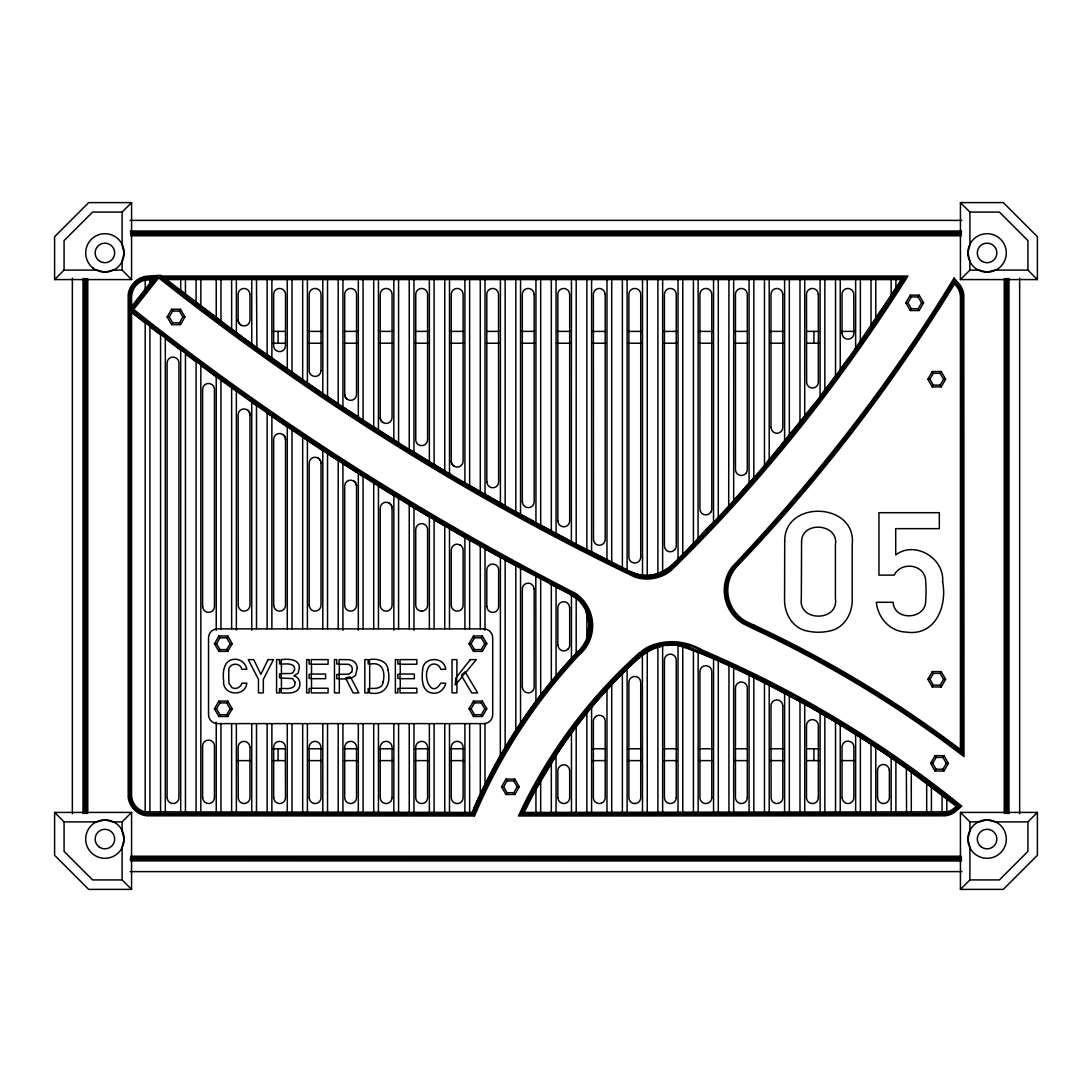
<?xml version="1.0" encoding="UTF-8"?>
<svg xmlns="http://www.w3.org/2000/svg" width="1092" height="1092" viewBox="0 0 1092 1092"><rect width="100%" height="100%" fill="white"/><g stroke="black" fill="none" stroke-linecap="round" stroke-linejoin="round"><path stroke-width="1.5" d="M481.012 792.71L486.459 781.599A557.48 557.48 0 0 1 500.341 755.773L500.409 557.33L485.025 548.812L485.025 630.193M627.108 279.579L627.108 569.792L571.375 541.577L571.457 279.579M626.549 569.519C664.823 592.765 689.339 542.929 713.513 522.385L713.554 279.579M906.551 812.421L906.374 768.468C871.948 743.898 836.076 721.362 799.03 700.982C759.445 680.33 719.669 658.353 677.013 645.126C651.187 642.028 633.333 662.366 617.13 679.156C600.272 696.382 584.67 714.837 570.502 734.343A491.673 491.673 0 0 0 559.172 750.627L535.176 790.608A516.98 516.98 0 0 0 525.73 808.995L524.078 812.421L947.269 811.82M1008.967 813.649L1008.981 278.501M586.718 638.424L589.066 624.501L585.817 610.756M480.289 723.614L480.289 794.212L472.044 812.421L144.731 811.82M474.897 808.817L472.822 813.608L146.86 813.444A18.946 18.946 0 0 1 130.535 797.133L130.535 294.867A18.946 18.946 0 0 1 146.86 278.556L155.542 277.982L130.385 309.8C267.09 418.536 414.66 513.609 570.27 592.97A36.691 36.691 0 0 1 579.988 651.105L579.306 651.828M522.74 807.015L518.427 815.97L945.454 815.806A21.321 21.321 0 0 0 955.65 811.574L961.834 806.155L952.347 798.593M121.594 262.558L124.16 252.935L121.594 243.311M121.594 848.689L124.16 839.066L121.594 829.442M970.406 243.311L967.84 252.935L970.406 262.558M970.406 829.442L967.84 839.066L970.406 848.689M500.341 755.773C522.181 717.594 548.675 682.077 579.115 650.327A35.517 35.517 0 0 0 569.696 594.007L520.543 568.263L520.543 723.204M167.158 316.967L171.608 309.268L180.48 309.268L184.93 316.967L180.48 324.652L171.608 324.652L167.158 316.967L169.233 316.967L172.645 311.07L179.443 311.07L180.48 309.268M171.608 324.652L172.645 322.863L169.233 316.967M172.645 322.863L179.443 322.863L182.855 316.967L179.443 311.07M214.455 643.693L218.891 635.994L227.778 635.994L232.214 643.693L227.778 651.378L218.891 651.378L214.455 643.693L216.53 643.693L219.929 637.796L218.891 635.994M218.891 651.378L219.929 649.59L216.53 643.693M227.778 651.378L226.74 649.59L230.139 643.693L226.74 637.796L227.778 635.994M214.455 708.817L218.891 701.119L227.778 701.119L232.214 708.817L227.778 716.502L218.891 716.502L214.455 708.817L216.53 708.817L219.929 702.92L218.891 701.119M218.891 716.502L219.929 714.714L216.53 708.817M227.778 716.502L226.74 714.714L230.139 708.817L226.74 702.92L227.778 701.119M469.028 643.693L473.478 635.994L482.35 635.994L486.8 643.693L482.35 651.378L473.478 651.378L469.028 643.693L471.102 643.693L474.515 637.796L481.313 637.796L482.35 635.994M473.478 651.378L474.515 649.59L481.313 649.59L482.35 651.378M481.313 649.59L484.725 643.693L486.8 643.693M469.028 708.817L473.478 701.119L482.35 701.119L486.8 708.817L482.35 716.502L473.478 716.502L469.028 708.817L471.102 708.817L474.515 714.714L481.313 714.714L482.35 716.502M471.102 708.817L474.515 702.92L481.313 702.92L482.35 701.119M473.478 716.502L474.515 714.714M481.313 714.714L484.725 708.817L486.8 708.817M501.528 786.8L505.965 779.101L514.851 779.101L519.287 786.8L514.851 794.485L505.965 794.485L501.528 786.8L503.603 786.8L507.002 780.903L505.965 779.101M505.965 794.485L507.002 792.696L503.603 786.8M507.002 780.903L513.813 780.903L514.851 779.101M507.002 792.696L513.813 792.696L517.212 786.8L519.287 786.8M905.841 302.839L910.291 295.154L919.164 295.154L923.614 302.839L919.164 310.538L910.291 310.538L905.841 302.839L907.916 302.839L911.329 296.942L918.126 296.942L919.164 295.154M910.291 310.538L911.329 308.736L918.126 308.736L919.164 310.538M918.126 308.736L921.539 302.839L918.126 296.942M927.872 379.224L932.309 371.526L941.195 371.526L945.631 379.224L941.195 386.909L932.309 386.909L927.872 379.224L929.947 379.224L933.346 385.121L940.157 385.121L941.195 386.909M929.947 379.224L933.346 373.327L940.157 373.327L941.195 371.526M932.309 386.909L933.346 385.121M940.157 385.121L943.556 379.224L940.157 373.327M927.872 679.292L932.309 671.594L941.195 671.594L945.631 679.292L941.195 686.977L932.309 686.977L927.872 679.292L929.947 679.292L933.346 673.395L940.157 673.395L941.195 671.594M932.309 686.977L933.346 685.175L940.157 685.175L941.195 686.977M940.157 685.175L943.556 679.292L940.157 673.395M930.643 763.349L935.08 755.664L943.966 755.664L948.402 763.349L943.966 771.048L935.08 771.048L930.643 763.349L932.718 763.349L936.117 757.452L942.928 757.452L946.327 763.349L942.928 769.246L943.966 771.048M935.08 771.048L936.117 769.246L942.928 769.246M942.928 757.452L943.966 755.664M322.795 279.579L322.795 393.639L244.39 338.629L166.571 279.579L901.487 279.579L854.913 349.112M891.168 279.579L891.168 295.659L901.487 279.579M871.976 324.488L886.363 303.016M713.513 522.385C764.823 467.649 812.352 409.363 855.637 348.075L855.637 279.579M848.279 358.422L840.253 369.492L840.253 279.579M820.119 279.579L820.119 396.451L835.517 375.948L835.517 279.579M764.468 279.579L764.468 465.41L814.891 403.262M567.976 649.194L568.768 648.198A5.856 5.856 0 0 0 569.683 645.044L569.683 607.657M733.674 279.579L733.674 500.464L753.808 477.764L753.808 279.579M728.705 505.951L728.937 279.579M705.978 530.357L713.677 522.222M580.166 652.647L584.083 648.116A37.892 37.892 0 0 0 575.115 594.471C418.659 514.195 269.628 419.219 132.036 309.609L158.122 276.631L146.697 277.382A20.134 20.134 0 0 0 129.361 294.717L129.361 797.283A20.134 20.134 0 0 0 146.697 814.618L473.587 814.796L475.975 809.295A546.055 546.055 0 0 1 579.975 652.47M581.026 653.466L585.039 648.812A39.08 39.08 0 0 0 575.798 593.502C419.71 513.404 271.007 418.714 133.702 309.405L158.64 277.887C305.924 394.362 465.438 495.795 634.752 577.067A39.08 39.08 0 0 0 670.365 571.198C761.138 482.964 840.458 383.074 907.943 276.03L160.114 276.03L160.701 275.266L146.546 276.194A21.321 21.321 0 0 0 128.187 294.553L128.187 797.447A21.321 21.321 0 0 0 146.546 815.806L474.365 815.97M698.061 538.643L698.157 279.579M631.353 571.853A35.517 35.517 0 0 0 671.908 565.178L693.42 543.434L693.42 279.579M54.6 279.579L131.572 279.579L131.572 202.607L88.684 202.607L54.6 236.705L54.6 279.579L64.073 270.106L96.328 270.106M64.073 270.106L64.073 240.622L92.615 212.08L122.099 212.08L131.572 202.607M113.513 821.894L122.099 821.894L131.572 812.421L131.572 889.393L88.684 889.393L54.6 855.295L54.6 812.421L131.572 812.421M960.428 279.579L1037.4 279.579L1037.4 236.705L1003.316 202.607L960.428 202.607L960.428 279.579L969.901 270.106L978.487 270.106M960.428 889.393L969.901 879.92L999.385 879.92L1027.927 851.378L1027.927 821.894L1037.4 812.421L1037.4 855.295L1003.316 889.393L960.428 889.393L960.428 812.421L1037.4 812.421M639.284 653.084L643.652 649.576A39.08 39.08 0 0 1 656.224 643.857C672.044 639.407 688.602 641.973 702.825 650.327A1087.919 1087.919 0 0 1 952.347 798.58M640.076 653.971L644.335 650.559A37.892 37.892 0 0 1 656.524 645.017C672.085 640.608 688.37 643.174 702.361 651.419M640.854 654.859L641.605 654.19A36.637 36.637 0 0 1 661.042 645.345L666.461 644.471A36.609 36.609 0 0 1 687.482 646.505L701.897 652.511M114.551 269.601L104.928 272.181L95.304 269.601M996.696 269.601L987.072 272.181L977.449 269.601A19.247 19.247 0 0 1 977.449 236.268A19.247 19.247 0 0 1 1006.319 252.935A19.247 19.247 0 0 1 977.449 269.601M95.304 822.399A19.247 19.247 0 0 1 124.16 839.066A19.247 19.247 0 0 1 95.304 855.732A19.247 19.247 0 0 1 95.304 822.399L104.928 819.819L114.551 822.399M977.449 822.399A19.247 19.247 0 0 1 1006.319 839.066A19.247 19.247 0 0 1 977.449 855.732A19.247 19.247 0 0 1 977.449 822.399L987.072 819.819L996.696 822.399M144.731 280.18L152.962 279.334L131.572 306.388L131.572 297.338A17.759 17.759 0 0 1 147.011 279.729M960.428 202.607L969.901 212.08L999.385 212.08L1027.927 240.622L1027.927 270.106L1037.4 279.579M130.125 220.379L961.875 220.379M130.317 231.04L961.533 231.026M130.467 232.214L961.533 232.214M130.549 233.401L961.451 233.401M130.59 234.589L961.41 234.589M130.631 235.763L961.369 235.763M113.513 270.106L122.099 270.106L131.572 279.579M995.672 270.106L1027.927 270.106M921.539 302.839L923.614 302.839M182.855 316.967L184.93 316.967M273.027 331.381L284.903 331.381M308.722 331.381L322.317 331.381M344.43 331.381L358.04 331.381M380.152 331.381L392.069 331.381M415.875 331.381L427.777 331.381M449.89 331.381L463.499 331.381M487.319 331.381L499.221 331.381M521.334 331.381L534.943 331.381M557.057 331.381L570.666 331.381M591.96 331.422L605.582 331.422M627.736 331.422L642.11 331.381M663.513 331.408L677.136 331.408M699.276 331.408L712.912 331.408M733.961 331.381L747.57 331.381M769.683 331.381L783.278 331.381M806.606 331.395L818.973 331.381M840.676 331.381L854.504 331.381M273.027 343.229L285.271 343.229M308.722 343.229L322.317 343.229M344.43 343.229L358.04 343.229M378.992 343.229L392.629 343.229M414.783 343.229L428.419 343.229M449.89 343.229L464.196 343.229M486.35 343.229L499.986 343.229M521.334 343.229L534.943 343.229M557.057 343.229L570.666 343.229M592.014 343.229L605.65 343.229M627.804 343.229L642.11 343.229M663.581 343.229L677.217 343.229M699.371 343.229L713.008 343.229M733.961 343.229L747.57 343.229M769.683 343.229L783.278 343.229M806.729 343.229L818.973 343.229M943.556 379.224L945.631 379.224M219.929 637.796L226.74 637.796M230.139 643.693L232.214 643.693M219.929 649.59L226.74 649.59M943.556 679.292L945.631 679.292M219.929 702.92L226.74 702.92M230.139 708.817L232.214 708.817M219.929 714.714L226.74 714.714M273.027 748.771L285.271 748.771M308.722 748.771L322.317 748.771M344.43 748.771L358.04 748.771M378.992 748.771L392.629 748.771M414.783 748.771L428.419 748.771M449.89 748.771L464.196 748.771M592.014 748.771L605.65 748.771M627.804 748.771L642.11 748.771M663.581 748.771L677.217 748.771M699.371 748.771L713.008 748.771M733.961 748.771L747.57 748.771M769.683 748.771L783.278 748.771M806.729 748.771L818.973 748.771M237.496 760.619L251.337 760.619M273.027 760.619L285.408 760.619M308.722 760.619L322.317 760.619M344.43 760.619L358.04 760.619M379.101 760.619L392.724 760.619M414.864 760.619L428.487 760.619M449.89 760.619L464.264 760.619M592.014 760.619L605.65 760.619M627.791 760.619L642.11 760.619M663.554 760.619L677.19 760.619M699.33 760.619L712.953 760.619M733.961 760.619L747.57 760.619M769.683 760.619L783.278 760.619M806.647 760.619L818.973 760.619M840.703 760.619L854.504 760.619M946.327 763.349L948.402 763.349M54.6 812.421L64.073 821.894L96.328 821.894M960.428 812.421L969.901 821.894L978.487 821.894M995.672 821.894L1027.927 821.894M130.631 856.237L961.369 856.237M130.59 857.411L961.41 857.411M130.549 858.599L961.451 858.599M130.112 859.704L961.52 859.786M130.808 860.878L961.492 860.96M130.125 871.621L961.875 871.621M131.572 889.393L122.099 879.92L92.615 879.92L64.073 851.378L64.073 821.894M701.16 653.48L687.073 647.624A35.517 35.517 0 0 0 666.652 645.645M754.272 625.266L748.484 622.604A35.517 35.517 0 0 1 737.646 565.779C819.669 479.907 892.464 385.23 954.544 284.002L956.769 286.527A17.759 17.759 0 0 1 960.428 297.338L960.428 749.453L949.194 741.031A1127.531 1127.531 0 0 0 754.285 625.225M549.726 583.715L569.696 594.007L577.477 599.372M571.566 541.687L516.98 512.394L463.54 482.05M571.375 541.577L556.06 533.538L556.06 279.579M521.935 569.014C410.155 509.036 302.743 440.936 200.832 365.383L200.832 812.421M515.806 279.579L515.806 511.738L535.94 522.74L535.94 279.579M485.025 279.579L485.025 494.43L505.146 505.814L505.146 279.579M449.495 628.91L449.495 528.651L469.628 540.171L469.628 628.883M409.241 628.883L409.241 504.9L429.361 516.898L429.361 628.992M450.081 474.133L397.625 442.233L342.929 407.07L342.929 279.579M409.241 279.579L409.241 449.44L429.361 461.725L429.361 279.579M373.71 279.579L373.71 427.095L398.58 442.82L398.58 279.579M342.929 630.357L342.929 463.609L363.063 476.44L363.063 628.883M358.654 417.39L307.207 383.046M302.661 628.883L302.661 437.169L322.795 450.532L322.795 628.924M267.144 628.883L267.144 412.953L287.278 426.781L287.278 628.937M267.144 279.579L267.144 355.037L287.278 369.246L287.278 279.579M906.606 768.632L956.292 806.292L953.48 808.749A17.759 17.759 0 0 1 942.669 812.421M256.893 347.693L256.483 279.579M231.627 279.579L231.627 329.252L251.747 343.966L251.747 279.579M216.516 376.917L131.572 312.244L131.572 794.662A17.759 17.759 0 0 0 149.331 812.421M196.096 279.579L196.096 302.511L220.966 321.321L220.966 279.579M131.572 312.244L145.181 322.973L145.181 811.902M910.291 295.154L911.329 296.942M907.916 302.839L911.329 308.736M932.309 371.526L933.346 373.327M932.309 671.594L933.346 673.395M929.947 679.292L933.346 685.175M935.08 755.664L936.117 757.452M932.718 763.349L936.117 769.246M481.313 637.796L484.725 643.693M473.478 635.994L474.515 637.796M471.102 643.693L474.515 649.59M481.313 702.92L484.725 708.817M473.478 701.119L474.515 702.92M513.813 780.903L517.212 786.8M513.813 792.696L514.851 794.485M171.608 309.268L172.645 311.07M179.443 322.863L180.48 324.652M642.505 812.421L642.369 655.104A35.517 35.517 0 0 1 661.233 646.519M535.803 576.399L535.94 701.392M1019.641 278.173L1019.641 813.827M1007.793 278.487L1007.793 813.513M1006.619 278.528L1006.619 813.472M1005.432 278.569L1005.432 813.431M1004.244 278.596L1004.244 813.404M969.901 212.08L969.901 244.335M969.901 261.534L969.901 270.106M969.901 821.894L969.901 830.466M969.901 847.665L969.901 879.92M946.819 798.771L946.819 811.902M942.082 795.058L942.082 812.421M931.421 786.895L931.421 812.421M926.685 783.319L926.685 812.421M911.288 772.003L911.288 812.421M895.904 279.579L895.904 288.329M895.904 761.097L895.904 812.421M891.168 757.807L891.168 812.421M889.393 770.447L889.393 797.679A5.869 5.869 0 0 1 883.524 803.535A5.869 5.869 0 0 1 877.654 797.679M877.545 797.679L877.545 770.365A5.869 5.869 0 0 1 883.414 764.509A5.869 5.869 0 0 1 889.27 770.365M875.77 279.579L875.77 318.905M875.77 747.406L875.77 812.421M871.034 279.579L871.034 325.894M871.034 744.294L871.034 812.421M860.373 279.579L860.373 341.332M860.373 737.387L860.373 812.421M855.637 734.384L855.637 812.421M842.028 333.47L842.028 294.321A5.856 5.856 0 0 1 847.883 288.465A5.856 5.856 0 0 1 853.753 294.321L853.862 333.306A5.856 5.856 0 0 1 848.006 339.162A5.856 5.856 0 0 1 842.137 333.306M842.028 797.679L842.028 746.914A5.856 5.856 0 0 1 851.023 741.973A5.869 5.869 0 0 1 853.862 746.996L853.862 797.679A5.869 5.869 0 0 1 848.006 803.535A5.869 5.869 0 0 1 842.137 797.679M840.253 724.842L840.253 812.421M835.517 721.976L835.517 812.421M824.856 279.579L824.856 390.199M824.856 715.642L824.856 812.421M820.119 712.885L820.119 812.421M818.345 294.321L818.345 382.132A5.856 5.856 0 0 1 812.475 387.988A5.856 5.856 0 0 1 806.619 382.132L806.497 294.321A5.856 5.856 0 0 1 812.366 288.465A5.856 5.856 0 0 1 818.222 294.321M813.909 331.381L813.909 343.229M813.909 748.771L813.909 760.619M804.722 279.579L804.722 416.298M804.722 704.149L804.722 812.421M799.986 279.579L799.986 422.29M799.986 701.514L799.986 812.421M789.339 279.579L789.339 435.544M789.339 695.727L789.339 812.421M784.602 279.579L784.602 441.345M784.602 693.202L784.602 812.421M782.814 294.321L782.814 427.395A5.856 5.856 0 0 1 776.958 433.251A5.856 5.856 0 0 1 771.102 427.395M782.814 705.841L782.814 797.679A5.869 5.869 0 0 1 776.958 803.535A5.869 5.869 0 0 1 771.088 797.679L770.979 705.773A5.869 5.869 0 0 1 776.835 699.917A5.869 5.869 0 0 1 782.705 705.773M770.979 427.545L770.979 294.321A5.856 5.856 0 0 1 776.835 288.465A5.856 5.856 0 0 1 782.705 294.321M769.205 279.579L769.205 459.828M769.205 685.216L769.205 812.421M764.468 682.814L764.468 812.421M753.808 677.531L753.808 812.421M749.071 279.579L749.071 483.183M749.071 675.225L749.071 812.421M733.674 667.935L733.674 812.421M728.937 665.751L728.937 812.421M718.29 279.579L718.29 517.253M718.29 660.933L718.29 812.421M713.554 658.845L713.554 812.421M698.157 652.224L698.157 812.421M693.42 650.231L693.42 812.421M682.759 279.579L682.759 554.313M682.759 646.205L682.759 812.421M678.023 279.579L678.023 559.063M678.023 645.304L678.023 812.421M662.639 279.579L662.639 571.703M662.639 646.327L662.639 812.421M657.903 279.579L657.903 573.628M657.903 647.16L657.903 812.421M647.242 279.579L647.242 575.375M647.242 651.569L647.242 812.421M642.505 279.579L642.505 575.088M627.108 669.246L627.108 812.421M622.372 279.579L622.372 567.444M622.372 673.873L622.372 812.421M611.711 279.579L611.711 562.162M611.711 684.78L611.711 812.421M606.975 279.579L606.975 559.787L591.591 551.992L591.591 279.579M606.975 689.844L606.975 812.421M605.2 294.321L605.2 539.407A5.856 5.856 0 0 1 599.344 545.263A5.856 5.856 0 0 1 593.488 539.407L593.365 294.321A5.856 5.856 0 0 1 599.221 288.465A5.856 5.856 0 0 1 605.091 294.321M591.591 707.343L591.591 812.421M586.854 279.579L586.854 549.576M586.854 613.458L586.854 637.974M586.854 713.062L586.854 812.421M576.194 279.579L576.194 544.075M576.194 598.361L576.194 653.412M576.194 726.671L576.194 812.421M571.457 595.044L571.457 658.503M571.457 733.032L571.457 812.421M569.683 294.321L569.683 520.966A5.869 5.869 0 0 1 563.827 526.822A5.869 5.869 0 0 1 557.957 520.952M557.835 520.898L557.835 294.321A5.856 5.856 0 0 1 563.704 288.465A5.856 5.856 0 0 1 569.56 294.321M557.835 645.181L557.835 607.589A5.856 5.856 0 0 1 563.704 601.733A5.856 5.856 0 0 1 569.56 607.589M557.835 797.679L557.835 770.816A5.856 5.856 0 0 1 558.722 767.744L558.831 767.553A5.856 5.856 0 0 1 569.683 770.624L569.683 797.679A5.856 5.856 0 0 1 563.827 803.535A5.856 5.856 0 0 1 557.957 797.679M556.06 586.991L556.06 675.989M556.06 755.364L556.06 812.421M551.323 279.579L551.323 531.012L540.677 525.307L540.677 279.579M551.323 584.534L551.323 681.695M551.323 762.803L551.323 812.421M540.677 578.951L540.677 695.126M540.677 780.684L540.677 812.421M535.94 789.216L535.94 812.421M534.165 294.321L534.165 501.788A5.856 5.856 0 0 1 528.296 507.643A5.856 5.856 0 0 1 522.44 501.788M534.165 589.107L534.165 687.045A5.856 5.856 0 0 1 528.296 692.901A5.856 5.856 0 0 1 522.44 687.045M522.317 501.719L522.317 294.321A5.856 5.856 0 0 1 528.173 288.465A5.856 5.856 0 0 1 534.043 294.321M522.317 687.196L522.317 589.038A5.869 5.869 0 0 1 528.187 583.183A5.869 5.869 0 0 1 534.043 589.052M520.543 279.579L520.543 514.346M515.806 730.384L515.806 565.697L505.146 559.923L505.146 747.57M500.409 279.579L500.409 503.153M486.8 481.818L486.8 294.321A5.856 5.856 0 0 1 492.656 288.465A5.856 5.856 0 0 1 498.512 294.321L498.635 481.886A5.869 5.869 0 0 1 492.779 487.755A5.869 5.869 0 0 1 486.909 481.886M486.8 606.497L486.8 569.888A5.856 5.856 0 0 1 495.468 564.741A5.869 5.869 0 0 1 498.635 569.956L498.635 606.538A5.856 5.856 0 0 1 492.779 612.394A5.856 5.856 0 0 1 486.909 606.538M485.025 723.45L485.025 784.493M480.289 279.579L480.289 491.728L469.628 485.571L469.628 279.579M480.289 546.177L480.289 628.883M469.628 723.614L469.628 812.421M464.892 279.579L464.892 482.828L449.495 473.792L449.495 279.579M464.892 537.482L464.892 629.128M464.892 724.173L464.892 812.421M451.269 461.179L451.269 294.321A5.856 5.856 0 0 1 457.138 288.465A5.869 5.869 0 0 1 463.117 294.321L463.117 461.247A5.869 5.869 0 0 1 454.135 466.216A5.856 5.856 0 0 1 451.269 461.179A5.869 5.869 0 0 0 454.258 466.284M449.495 724.064L449.495 812.421M444.758 279.579L444.758 470.966L434.097 464.591L434.097 279.579M444.758 628.883L444.758 525.907L434.097 519.683L434.097 628.883M444.758 723.614L444.758 812.421M434.097 723.614L434.097 812.421M429.361 724.105L429.361 812.421M413.977 279.579L413.977 452.347M413.977 507.753L413.977 630.302M413.977 723.914L413.977 812.421M409.241 723.614L409.241 812.421M398.58 498.457L398.58 628.883M398.58 723.614L398.58 812.421M393.843 279.579L393.843 439.844M393.843 630.139L393.843 495.563L378.446 486.077L378.446 628.856M393.843 723.832L393.843 812.421M392.069 508.162L392.069 605.268A5.869 5.869 0 0 1 386.09 611.124A5.856 5.856 0 0 1 380.221 605.268L380.221 508.094A5.856 5.856 0 0 1 389.271 503.166A5.869 5.869 0 0 1 392.069 508.162A5.856 5.856 0 0 0 389.271 503.166M380.221 417.499L380.221 294.321A5.856 5.856 0 0 1 386.09 288.465A5.869 5.869 0 0 1 392.069 294.321L392.069 417.581A5.856 5.856 0 0 1 382.937 422.44A5.856 5.856 0 0 1 380.221 417.499A5.869 5.869 0 0 0 383.06 422.522M378.446 279.579L378.446 430.112M378.446 724.037L378.446 812.421M373.71 483.128L373.71 628.883M373.71 723.614L373.71 812.421M363.063 279.579L363.063 420.229M363.063 723.614L363.063 812.421M358.326 279.579L358.326 417.171M358.326 473.45L358.326 630.166M358.326 723.846L358.326 812.421M356.538 486.063L356.538 605.268A5.856 5.856 0 0 1 350.559 611.124A5.869 5.869 0 0 1 344.703 605.255L344.703 485.995A5.856 5.856 0 0 1 353.835 481.122A5.856 5.856 0 0 1 356.538 486.063A5.869 5.869 0 0 0 353.712 481.053M344.703 394.444L344.703 294.321A5.856 5.856 0 0 1 350.559 288.465A5.869 5.869 0 0 1 356.552 294.321L356.538 394.526A5.869 5.869 0 0 1 347.324 399.331A5.856 5.856 0 0 1 344.703 394.444A5.869 5.869 0 0 0 347.447 399.413M342.929 723.941L342.929 812.421M338.192 279.579L338.192 403.931L327.532 396.819L327.532 279.579M338.192 628.883L338.192 460.551L327.532 453.63L327.532 628.883M338.192 723.614L338.192 812.421M327.532 723.614L327.532 812.421M322.795 724.078L322.795 812.421M309.186 605.268L309.186 463.063A5.856 5.856 0 0 1 318.373 458.244A5.856 5.856 0 0 1 321.021 463.144L321.021 605.268A5.869 5.869 0 0 1 315.151 611.124A5.869 5.869 0 0 1 309.295 605.255M309.186 797.679L309.186 747.242A5.856 5.856 0 0 1 315.042 741.372A5.856 5.856 0 0 1 320.898 747.228L321.021 797.679A5.869 5.869 0 0 1 315.151 803.535A5.869 5.869 0 0 1 309.295 797.679M307.398 279.579L307.398 383.183M307.398 440.349L307.398 628.937M307.398 724.078L307.398 812.421M302.661 279.579L302.661 379.92L292.014 372.549L292.014 279.579M302.661 723.614L302.661 812.421M292.014 430.002L292.014 628.883M292.014 723.614L292.014 812.421M287.278 724.078L287.278 812.421M273.655 605.268L273.655 439.325A5.856 5.856 0 0 1 282.937 434.561A5.856 5.856 0 0 1 285.503 439.407L285.503 605.268A5.869 5.869 0 0 1 279.634 611.124A5.869 5.869 0 0 1 273.764 605.255M278.091 331.381L278.091 343.229M278.091 748.771L278.091 760.619M273.655 797.679L273.655 747.242A5.856 5.856 0 0 1 279.511 741.372A5.856 5.856 0 0 1 285.381 747.228L285.503 797.679A5.856 5.856 0 0 1 279.634 803.535A5.856 5.856 0 0 1 273.778 797.679M271.881 279.579L271.881 358.408M271.881 416.229L271.881 628.774M271.881 723.996L271.881 812.421M267.144 723.614L267.144 812.421M256.483 628.883L256.483 405.514L251.747 402.184L251.747 630.275M256.483 723.614L256.483 812.421M251.747 723.9L251.747 812.421M249.972 294.321L249.972 320.133A5.869 5.869 0 0 1 240.527 324.774A5.856 5.856 0 0 1 238.138 320.052L238.138 294.321A5.856 5.856 0 0 1 243.994 288.465A5.856 5.856 0 0 1 249.863 294.321M249.972 414.837L249.972 605.268A5.856 5.856 0 0 1 244.117 611.124A5.856 5.856 0 0 1 238.247 605.268L238.138 414.755A5.856 5.856 0 0 1 247.502 410.046A5.856 5.856 0 0 1 249.972 414.837A5.869 5.869 0 0 0 247.379 409.964M249.972 747.242L249.972 797.679A5.869 5.869 0 0 1 244.117 803.535A5.869 5.869 0 0 1 238.247 797.679L238.138 747.242A5.856 5.856 0 0 1 243.994 741.372A5.856 5.856 0 0 1 249.863 747.242M236.363 279.579L236.363 332.732M236.363 391.25L236.363 629.975M236.363 723.75L236.363 812.421M231.627 387.851L231.627 628.883M231.627 723.614L231.627 812.421M220.966 380.152L220.966 628.883M220.966 723.614L220.966 812.421M216.23 279.579L216.23 317.772M216.23 376.713L216.23 630.302M216.23 722.221L216.23 812.421M202.607 606.538L202.607 389.298A5.856 5.856 0 0 1 211.916 384.548A5.869 5.869 0 0 1 214.455 389.38L214.455 606.497A5.856 5.856 0 0 1 208.586 612.366A5.856 5.856 0 0 1 202.73 606.497M202.607 797.679L202.607 745.972A5.856 5.856 0 0 1 209.992 740.308A5.869 5.869 0 0 1 214.455 746L214.455 797.679A5.869 5.869 0 0 1 208.586 803.535A5.869 5.869 0 0 1 202.73 797.679M200.832 279.579L200.832 306.129M196.096 812.421L196.096 361.862L185.449 353.876L185.449 812.421M185.449 279.579L185.449 294.294L180.712 290.622L180.712 279.579M180.712 812.421L180.712 350.314L165.315 338.588L165.315 812.421M167.09 797.679L167.09 362.926A5.856 5.856 0 0 1 176.481 358.244A5.869 5.869 0 0 1 178.938 363.022L178.924 797.679A5.856 5.856 0 0 1 173.068 803.535A5.856 5.856 0 0 1 167.213 797.679M160.579 812.421L160.579 334.944L149.918 326.672L149.918 812.421M149.918 279.538L149.918 283.183M145.181 280.098L145.181 289.175M122.099 212.08L122.099 244.335M122.099 261.534L122.099 270.106M122.099 821.894L122.099 830.466M122.099 847.665L122.099 879.92M87.756 278.596L87.756 813.404M86.568 278.569L86.568 813.431M85.381 278.528L85.381 813.472M84.207 278.487L84.207 813.513M83.019 278.501L83.019 813.622M72.359 278.173L72.359 813.827M457.248 803.535A5.869 5.869 0 0 1 451.269 797.679L451.269 747.242A5.856 5.856 0 0 1 457.248 741.372M457.138 803.535A5.856 5.856 0 0 0 463.117 797.679L463.117 747.242A5.869 5.869 0 0 0 457.138 741.372M568.086 649.071A5.856 5.856 0 0 1 557.957 645.044M460.046 544.949A5.869 5.869 0 0 1 463.117 550.109L463.117 605.268A5.869 5.869 0 0 1 457.138 611.124A5.856 5.856 0 0 1 451.269 605.268L451.269 550.027A5.856 5.856 0 0 1 460.155 545.017M421.608 611.124A5.856 5.856 0 0 0 427.586 605.268L427.586 529.511A5.856 5.856 0 0 0 424.692 524.46A5.869 5.869 0 0 0 415.738 529.443L415.752 605.268A5.869 5.869 0 0 0 421.73 611.124M634.861 803.535A5.869 5.869 0 0 1 628.883 797.679L628.883 682.391A5.856 5.856 0 0 1 630.644 678.2L631.654 677.368A5.856 5.856 0 0 1 640.731 682.268L640.731 797.679A5.856 5.856 0 0 1 634.752 803.535M522.672 806.988A502.265 502.265 0 0 1 639.175 652.948M474.488 816.024A546.082 546.082 0 0 1 580.794 653.248M282.814 434.48A5.869 5.869 0 0 1 285.503 439.407M318.25 458.162A5.869 5.869 0 0 1 321.021 463.144M474.993 808.872A547.242 547.242 0 0 1 579.115 651.651M578.378 650.941A543.611 543.611 0 0 0 486.486 781.613A573.382 573.382 0 0 0 473.819 808.353M639.953 653.835A501.092 501.092 0 0 0 523.737 807.507L520.311 814.796L945.303 814.618A20.134 20.134 0 0 0 954.927 810.633L959.991 806.196L951.61 799.521A1086.731 1086.731 0 0 0 702.415 651.31M640.745 654.722A499.904 499.904 0 0 0 524.597 808.449L522.194 813.608L945.14 813.444A18.946 18.946 0 0 0 954.203 809.691L958.134 806.237A1086.704 1086.704 0 0 0 701.951 652.374M525.662 808.967A498.744 498.744 0 0 1 641.523 655.61M701.201 653.371A1084.37 1084.37 0 0 1 950.381 801.555M240.65 324.856A5.869 5.869 0 0 1 238.138 320.052M357.33 667.84L355.514 675.347L351.201 678.337L358.872 692.901L353.112 692.901L346.055 678.91L339.325 678.91L339.325 692.901L334.466 692.901L334.466 659.582L336.718 659.582L336.718 663.991L339.107 663.991L339.107 659.582L349.112 659.664L352.798 660.797A8.627 8.627 0 0 1 356.729 665.301L357.33 667.84M942.614 581.79C947.433 606.019 935.38 636.472 906.128 632.091C890.116 631.681 877.763 617.69 876.357 602.279L893.106 602.279C894.334 621.485 926.139 619.71 925.702 600.436A121.69 121.69 0 0 0 925.702 581.435C925.579 564.387 901.405 560.687 894.198 575.115L878.951 575.115L878.951 512.694L939.325 512.694L939.325 528.651L895.713 528.651L895.713 554.913C914.741 540.376 944.553 557.971 942.614 581.79M228.678 670.87L228.897 683.223L231.995 687.66C235.804 689.789 240.936 687.428 241.851 683.183L246.819 683.183C245.345 697.556 221.963 695.44 223.669 680.807C222.509 672.972 223.45 660.36 233.592 659.363C239.871 658.394 245.837 663.131 246.819 669.314L241.851 669.314C240.213 661.766 228.337 662.94 228.678 670.87M388.056 670.188C391.427 684.37 384.944 696.095 369.465 692.901L369.465 688.479L368.181 688.479L368.181 692.901L364.824 692.901L364.824 659.609L368.181 659.609L368.181 664.018L369.465 664.018L369.465 659.609C377.027 658.203 387.837 660.878 388.056 670.188M294.936 682.159C296.069 689.803 286.077 688.629 281.422 688.37L281.422 678.023L292.56 678.582L294.936 682.159M422.618 669.901C421.717 678.118 421.362 691.864 432.459 693.133C438.779 694.171 444.649 689.325 445.686 683.183L440.718 683.183C431.558 698.689 422.686 677.531 428.228 667.908A6.252 6.252 0 0 1 434.862 664.059L436.923 664.673A7.139 7.139 0 0 1 440.718 669.314L445.686 669.314C444.376 655.937 422.904 656.551 422.618 669.901M299.454 667.662L298.02 673.286L293.912 675.839C298.73 676.74 300.86 682.268 299.563 686.622C297.188 694.444 287.414 692.983 281.19 692.901L281.19 688.588L279.538 688.588L279.538 692.901L276.576 692.901L276.576 659.609L279.538 659.609L279.538 663.909L281.19 663.909L281.19 659.609C287.619 658.831 299.099 658.572 299.454 667.662M784.711 541.059L784.575 598.566C783.988 612.708 792.082 628.023 806.879 630.944A51.57 51.57 0 0 0 829.784 630.958C844.621 628.05 852.838 612.762 852.197 598.566L852.197 544.894C857.234 502.361 784.534 499.14 784.711 541.059M801.583 540.95L801.337 598.553C797.802 621.976 838.943 621.99 835.407 598.553L835.407 544.894C839.066 523.737 802.716 520.447 801.583 540.95M455.883 678.323L455.241 684.875L456.661 683.142L456.661 677.327L455.883 678.323M383.101 681.94C382.773 688.738 374.665 688.752 369.683 688.26L369.683 664.236C381.913 661.274 385.708 671.211 383.101 681.94M294.512 670.024L292.601 672.945L290.704 673.532L281.422 673.614L281.422 664.127C285.858 663.936 295.796 662.626 294.512 670.024M268.045 659.609L260.879 674.378L253.726 659.609L248.307 659.609L258.463 679.374L258.463 692.901L263.322 692.901L263.322 679.374L273.464 659.609L268.045 659.609M954.053 278.037C890.813 382.132 815.724 478.828 731.886 567.117A39.08 39.08 0 0 0 742.628 623.491L752.77 628.487A1124.746 1124.746 0 0 1 954.681 749.562L963.99 756.606L963.813 294.553A21.321 21.321 0 0 0 959.581 284.357L954.053 278.037M954.217 280.03C891.154 383.647 816.325 479.907 732.841 567.813A37.892 37.892 0 0 0 743.256 622.481L753.275 627.409A1126.262 1126.262 0 0 1 962.789 754.231L962.639 294.717A20.134 20.134 0 0 0 958.653 285.08L954.217 280.03M954.381 282.023C892.15 383.702 819.109 478.774 736.759 564.987A36.691 36.691 0 0 0 747.952 623.655L753.767 626.344A1127.108 1127.108 0 0 1 956.101 747.665L961.615 751.842L961.465 294.867A18.946 18.946 0 0 0 957.711 285.804L954.381 282.023M905.787 277.204C838.629 383.456 759.786 482.596 669.642 570.256A37.892 37.892 0 0 1 635.121 575.934C466.066 494.758 306.77 393.502 159.691 277.204L905.787 277.204M903.644 278.392C837.851 382.582 760.237 479.292 672.713 566.038A36.678 36.678 0 0 1 630.876 572.931C464.96 491.973 307.93 392.902 163.131 278.392L903.644 278.392M470.324 659.609L456.893 676.685L456.893 659.609L452.033 659.609L452.033 692.901L456.893 692.901L456.893 683.223L462.148 676.822L471.717 692.901L477.668 692.901L465.602 672.631L476.317 659.609L470.324 659.609M710.865 512.039L710.087 513.035A5.856 5.856 0 0 1 699.931 509.036L699.931 294.321A5.856 5.856 0 0 1 705.801 288.465A5.869 5.869 0 0 1 711.779 294.321L711.779 508.913A5.856 5.856 0 0 1 710.865 512.039M465.328 672.617L462.175 676.439L461.425 675.156L464.919 671.921L465.328 672.617M594.812 717.362L594.703 717.512A5.856 5.856 0 0 0 593.365 721.225L593.365 797.679A5.869 5.869 0 0 0 599.344 803.535A5.869 5.869 0 0 0 605.214 797.679L605.2 721.089A5.856 5.856 0 0 0 594.812 717.362M675.265 549.099L674.419 550.109A5.856 5.856 0 0 1 664.414 545.973L664.414 294.321A5.856 5.856 0 0 1 670.27 288.465A5.869 5.869 0 0 1 676.248 294.321L676.248 545.85A5.856 5.856 0 0 1 675.265 549.099M351.569 672.167L348.812 674.187L339.325 674.269L339.325 664.223L348.812 664.305L351.569 666.338A6.456 6.456 0 0 1 351.569 672.167M745.863 473.382L745.74 473.518A5.856 5.856 0 0 1 735.462 469.669L735.462 294.321A5.856 5.856 0 0 1 741.318 288.465A5.869 5.869 0 0 1 747.297 294.321L747.297 469.533A5.856 5.856 0 0 1 745.863 473.382M350.873 678.187L346.191 678.678L345.768 677.845L350.163 676.863L350.873 678.187M483.838 628.883L217.417 628.883A8.886 8.886 0 0 0 208.531 637.769L208.531 714.728A8.886 8.886 0 0 0 217.417 723.614L483.838 723.614A8.886 8.886 0 0 0 492.71 714.728L492.71 637.769A8.886 8.886 0 0 0 483.838 628.883M309.118 659.609L306.647 659.609L306.647 692.901L309.118 692.901L309.118 688.479L311.275 688.479L311.275 692.901L328.091 692.901L328.091 688.26L311.507 688.26L311.507 678.678L325.607 678.678L325.607 674.051L311.507 674.051L311.507 664.236L328.091 664.236L328.091 659.609L311.275 659.609L311.275 664.018L309.118 664.018L309.118 659.609M397.857 659.609L395.386 659.609L395.386 692.901L397.857 692.901L397.857 688.479L400.027 688.479L400.027 692.901L416.844 692.901L416.844 688.26L400.245 688.26L400.245 678.678L414.346 678.678L414.346 674.051L400.245 674.051L400.245 664.236L416.844 664.236L416.844 659.609L400.027 659.609L400.027 664.018L397.857 664.018L397.857 659.609M281.19 673.832L279.538 673.832L279.538 677.791L281.19 677.791L281.19 673.832M311.275 674.269L309.118 674.269L309.118 678.46L311.275 678.46L311.275 674.269M400.027 674.269L397.857 674.269L397.857 678.46L400.027 678.46L400.027 674.269M339.107 674.501L336.718 674.501L336.718 678.678L339.107 678.678L339.107 674.501M818.345 797.679L818.345 725.497A5.856 5.856 0 0 0 815.41 720.42A5.869 5.869 0 0 0 806.497 725.429L806.497 797.679A5.869 5.869 0 0 0 812.475 803.535A5.869 5.869 0 0 0 818.345 797.679M747.297 797.679L747.297 687.905A5.869 5.869 0 0 0 743.857 682.568A5.856 5.856 0 0 0 735.462 687.851L735.462 797.679A5.856 5.856 0 0 0 741.318 803.535A5.869 5.869 0 0 0 747.297 797.679M711.779 797.679L711.779 671.594A5.869 5.869 0 0 0 708.148 666.175A5.856 5.856 0 0 0 699.931 671.539L699.931 797.679A5.856 5.856 0 0 0 705.801 803.535A5.869 5.869 0 0 0 711.779 797.679M676.248 797.679L676.248 660.032A5.869 5.869 0 0 0 669.546 654.231A5.856 5.856 0 0 0 664.414 660.046L664.414 797.679A5.856 5.856 0 0 0 670.27 803.535A5.869 5.869 0 0 0 676.248 797.679M640.731 557.166L640.731 294.321A5.869 5.869 0 0 0 634.752 288.465A5.856 5.856 0 0 0 628.883 294.321L628.883 557.111A5.869 5.869 0 0 0 632.295 562.435A5.856 5.856 0 0 0 640.731 557.166M427.586 439.817L427.586 294.321A5.869 5.869 0 0 0 421.608 288.465A5.856 5.856 0 0 0 415.752 294.321L415.752 439.735A5.856 5.856 0 0 0 418.55 444.731A5.869 5.869 0 0 0 427.6 439.817M427.586 797.679L427.586 747.242A5.869 5.869 0 0 0 421.608 741.372A5.856 5.856 0 0 0 415.752 747.242L415.752 797.679A5.856 5.856 0 0 0 421.608 803.535A5.869 5.869 0 0 0 427.6 797.679M392.069 797.679L392.069 747.242A5.869 5.869 0 0 0 386.09 741.372A5.856 5.856 0 0 0 380.221 747.242L380.221 797.679A5.869 5.869 0 0 0 386.199 803.535A5.856 5.856 0 0 0 392.069 797.679M356.538 797.679L356.538 747.242A5.856 5.856 0 0 0 350.682 741.372A5.869 5.869 0 0 0 344.703 747.242L344.703 797.679A5.869 5.869 0 0 0 350.682 803.535A5.856 5.856 0 0 0 356.538 797.679M321.021 370.625L321.021 294.321A5.856 5.856 0 0 0 315.042 288.465A5.856 5.856 0 0 0 309.186 294.321L309.186 370.543A5.869 5.869 0 0 0 311.834 375.457A5.856 5.856 0 0 0 321.021 370.625M285.503 345.836L285.503 294.321A5.856 5.856 0 0 0 279.511 288.465A5.856 5.856 0 0 0 273.655 294.321L273.655 345.755A5.856 5.856 0 0 0 276.139 350.532A5.869 5.869 0 0 0 285.503 345.836M981.135 846.819A9.773 9.773 0 0 0 996.764 840.335A9.773 9.773 0 0 0 983.332 830.043A9.773 9.773 0 0 0 981.135 846.819M982.186 261.397A9.773 9.773 0 0 0 996.846 252.935A9.773 9.773 0 0 0 982.186 244.471A9.773 9.773 0 0 0 982.186 261.397M98.976 846.819A9.773 9.773 0 0 0 114.605 840.335A9.773 9.773 0 0 0 101.187 830.043A9.773 9.773 0 0 0 98.976 846.819M100.041 261.397A9.773 9.773 0 0 0 114.687 252.935A9.773 9.773 0 0 0 100.041 244.471A9.773 9.773 0 0 0 100.041 261.397M93.216 268.195A19.247 19.247 0 0 0 123.997 255.446A19.247 19.247 0 0 0 97.557 235.162A19.247 19.247 0 0 0 93.216 268.195"/></g></svg>
